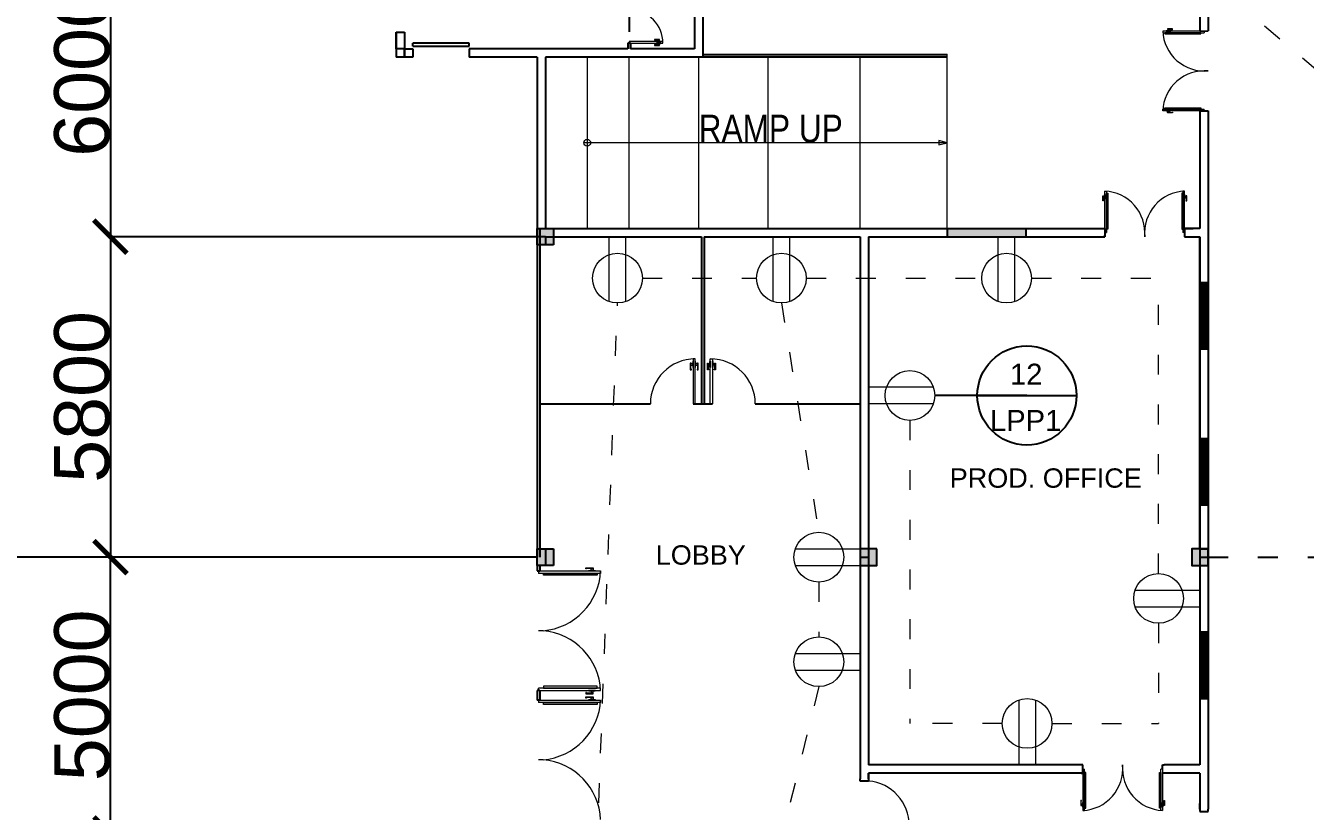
# Model space of a CAD drawing. Header units: millimetres. Extents: x 3339 to 2017737, y 4955 to 2748989.
# Drawn here: x 1126965 to 1150133, y 1280108 to 1294329 of the extents above; entities that cross this region are included whole.
import ezdxf

# ---------------------------------------------------------------- set-up
doc = ezdxf.new("R2010")
doc.units = ezdxf.units.MM
doc.header["$LTSCALE"] = 30
doc.linetypes.add('ACAD_ISO03W100', pattern=[30, 12, -18])
for name, color, linetype, lineweight in [('A-DETL-GENF', 92, 'Continuous', 13), ('A-DOOR', 31, 'Continuous', 13), ('outlet', 3, 'Continuous', 13), ('power lines', 3, 'ACAD_ISO03W100', 13), ('STAIR', 1, 'Continuous', 5)]:
    doc.layers.add(name, color=color, linetype=linetype, lineweight=lineweight)
doc.layers.add('broken line', color=7, linetype='ACAD_ISO03W100', plot=False)
for name, color, linetype in [('DIM LINES', 7, 'Continuous'), ('TEXT', 7, 'Continuous'), ('window', 92, 'Continuous')]:
    doc.layers.add(name, color=color, linetype=linetype)
doc.styles.add('Arial Narrow', font='ARIALN.TTF', dxfattribs={"height": 200})
doc.styles.get("Standard").update_dxf_attribs({"font": 'arial.ttf'})
doc.dimstyles.new('GREEN', dxfattribs={"dimtxt": 1000, "dimasz": 600, "dimexe": 0.18, "dimexo": 0.0625, "dimgap": 0.09, "dimtad": 2, "dimdec": 0, "dimzin": 0, "dimdsep": 46, "dimtxsty": 'Standard', "dimblk": 'ARCHTICK', "dimcen": 0.09, "dimclrd": 3, "dimclre": 3, "dimclrt": 2, "dimadec": 0, "dimazin": 0, "dimtfac": 1, "dimtdec": 0, "dimtofl": 0, "dimtmove": 0, "dimatfit": 3, "dimfxl": 1, "dimtolj": 1, "dimtzin": 0, "dimarcsym": 0})
pattern_1 = [(45, (990403.13611, 1237541.24652), (-0.08838834765, 0.08838834765), [])]

# ---------------------------------------------------------------- blocks, each defined once
blk = doc.blocks.new('_ArchTick')
at = {"color": 0, "linetype": 'ByBlock', "const_width": 0.15}
blk.add_lwpolyline([(-0.5, -0.5), (0.5, 0.5)], dxfattribs=at)
blk = doc.blocks.new('*D547')
at = {"layer": 'Defpoints', "color": 0, "transparency": 16777216}
for p in [(1119514, 1308509), (1136224, 1308509), (1136224, 1238709)]:
    blk.add_point(p, dxfattribs=at)
at = {"layer": 'DIM LINES', "color": 3, "linetype": 'ByBlock', "lineweight": -2, "transparency": 16777216}
for p, q in [((1136224, 1308509), (1119514, 1308509)), ((1119514, 1238709), (1119514, 1308509)), ((1136224, 1238709), (1119514, 1238709))]:
    blk.add_line(p, q, dxfattribs=at)
at = {"layer": 'DIM LINES', "color": 3, "lineweight": -2, "transparency": 16777216, "xscale": 600, "yscale": 600, "zscale": 600}
for p, rotation in [((1119514, 1308509), 90), ((1119514, 1238709), 270)]:
    blk.add_blockref('_ArchTick', p, dxfattribs=dict(at, rotation=rotation))
at = {"layer": 'DIM LINES', "color": 2, "transparency": 16777216, "insert": (1119004, 1273609), "char_height": 1000, "attachment_point": 5, "rotation": 90}
blk.add_mtext('\\A1;69800', dxfattribs=at)
blk = doc.blocks.new('*D841')
at = {"layer": 'Defpoints', "color": 0, "transparency": 16777216}
for p in [(1180224, 1319497), (1136224, 1308509), (1180224, 1289653)]:
    blk.add_point(p, dxfattribs=at)
at = {"layer": 'DIM LINES', "color": 3, "linetype": 'ByBlock', "lineweight": -2, "transparency": 16777216}
for p, q in [((1136224, 1308509), (1136224, 1319497)), ((1136224, 1319497), (1180224, 1319497)), ((1180224, 1289654), (1180224, 1319497))]:
    blk.add_line(p, q, dxfattribs=at)
at = {"layer": 'DIM LINES', "color": 3, "lineweight": -2, "transparency": 16777216, "xscale": 600, "yscale": 600, "zscale": 600, "rotation": 180}
blk.add_blockref('_ArchTick', (1136224, 1319497), dxfattribs=at)
at = {"layer": 'DIM LINES', "color": 3, "lineweight": -2, "transparency": 16777216, "xscale": 600, "yscale": 600, "zscale": 600}
blk.add_blockref('_ArchTick', (1180224, 1319497), dxfattribs=at)
at = {"layer": 'DIM LINES', "color": 2, "transparency": 16777216, "insert": (1158224, 1320008), "char_height": 1000, "attachment_point": 5}
blk.add_mtext('\\A1;44000', dxfattribs=at)
blk = doc.blocks.new('*D846')
at = {"layer": 'Defpoints', "color": 0, "transparency": 16777216}
for p in [(1124212, 1284709), (1136224, 1284709), (1136224, 1261709)]:
    blk.add_point(p, dxfattribs=at)
at = {"layer": 'DIM LINES', "color": 3, "linetype": 'ByBlock', "lineweight": -2, "transparency": 16777216}
for p, q in [((1136224, 1284709), (1124212, 1284709)), ((1124212, 1261709), (1124212, 1284709)), ((1136224, 1261709), (1124212, 1261709))]:
    blk.add_line(p, q, dxfattribs=at)
at = {"layer": 'DIM LINES', "color": 3, "lineweight": -2, "transparency": 16777216, "xscale": 600, "yscale": 600, "zscale": 600}
for p, rotation in [((1124212, 1284709), 90), ((1124212, 1261709), 270)]:
    blk.add_blockref('_ArchTick', p, dxfattribs=dict(at, rotation=rotation))
at = {"layer": 'DIM LINES', "color": 2, "transparency": 16777216, "insert": (1123701, 1273209), "char_height": 1000, "attachment_point": 5, "rotation": 90}
blk.add_mtext('\\A1;23000', dxfattribs=at)
blk = doc.blocks.new('*D847')
at = {"layer": 'Defpoints', "color": 0, "transparency": 16777216}
for p in [(1124212, 1308509), (1136224, 1308509), (1136224, 1284709)]:
    blk.add_point(p, dxfattribs=at)
at = {"layer": 'DIM LINES', "color": 3, "linetype": 'ByBlock', "lineweight": -2, "transparency": 16777216}
for p, q in [((1136224, 1308509), (1124212, 1308509)), ((1124212, 1284709), (1124212, 1308509)), ((1136224, 1284709), (1124212, 1284709))]:
    blk.add_line(p, q, dxfattribs=at)
at = {"layer": 'DIM LINES', "color": 3, "lineweight": -2, "transparency": 16777216, "xscale": 600, "yscale": 600, "zscale": 600}
for p, rotation in [((1124212, 1308509), 90), ((1124212, 1284709), 270)]:
    blk.add_blockref('_ArchTick', p, dxfattribs=dict(at, rotation=rotation))
at = {"layer": 'DIM LINES', "color": 2, "transparency": 16777216, "insert": (1123701, 1296609), "char_height": 1000, "attachment_point": 5, "rotation": 90}
blk.add_mtext('\\A1;23800', dxfattribs=at)
blk = doc.blocks.new('*D589')
at = {"layer": 'Defpoints', "color": 0, "transparency": 16777216}
for p in [(1136374, 1296509), (1128500, 1290509), (1136374, 1290509)]:
    blk.add_point(p, dxfattribs=at)
at = {"layer": 'DIM LINES', "color": 3, "linetype": 'ByBlock', "lineweight": -2, "transparency": 16777216}
for p, q in [((1136374, 1296509), (1128500, 1296509)), ((1128500, 1296509), (1128500, 1290509)), ((1136374, 1290509), (1128500, 1290509))]:
    blk.add_line(p, q, dxfattribs=at)
at = {"layer": 'DIM LINES', "color": 3, "lineweight": -2, "transparency": 16777216, "xscale": 600, "yscale": 600, "zscale": 600}
for p, rotation in [((1128500, 1296509), 90), ((1128500, 1290509), 270)]:
    blk.add_blockref('_ArchTick', p, dxfattribs=dict(at, rotation=rotation))
at = {"layer": 'DIM LINES', "color": 2, "transparency": 16777216, "insert": (1127989, 1293509), "char_height": 1000, "attachment_point": 5, "rotation": 90}
blk.add_mtext('\\A1;6000', dxfattribs=at)
blk = doc.blocks.new('*D590')
at = {"layer": 'Defpoints', "color": 0, "transparency": 16777216}
for p in [(1136224, 1290509), (1128500, 1284709), (1136224, 1284709)]:
    blk.add_point(p, dxfattribs=at)
at = {"layer": 'DIM LINES', "color": 3, "linetype": 'ByBlock', "lineweight": -2, "transparency": 16777216}
for p, q in [((1136224, 1290509), (1128500, 1290509)), ((1128500, 1290509), (1128500, 1284709)), ((1136224, 1284709), (1128500, 1284709))]:
    blk.add_line(p, q, dxfattribs=at)
at = {"layer": 'DIM LINES', "color": 3, "lineweight": -2, "transparency": 16777216, "xscale": 600, "yscale": 600, "zscale": 600}
for p, rotation in [((1128500, 1290509), 90), ((1128500, 1284709), 270)]:
    blk.add_blockref('_ArchTick', p, dxfattribs=dict(at, rotation=rotation))
at = {"layer": 'DIM LINES', "color": 2, "transparency": 16777216, "insert": (1127989, 1287609), "char_height": 1000, "attachment_point": 5, "rotation": 90}
blk.add_mtext('\\A1;5800', dxfattribs=at)
blk = doc.blocks.new('*D850')
at = {"layer": 'Defpoints', "color": 0, "transparency": 16777216}
for p in [(1128501, 1284709), (1136224, 1284709), (1136224, 1279709)]:
    blk.add_point(p, dxfattribs=at)
at = {"layer": 'DIM LINES', "color": 3, "linetype": 'ByBlock', "lineweight": -2, "transparency": 16777216}
for p, q in [((1136224, 1284709), (1128500, 1284709)), ((1128501, 1279709), (1128501, 1284709)), ((1136224, 1279709), (1128500, 1279709))]:
    blk.add_line(p, q, dxfattribs=at)
at = {"layer": 'DIM LINES', "color": 3, "lineweight": -2, "transparency": 16777216, "xscale": 600, "yscale": 600, "zscale": 600}
for p, rotation in [((1128501, 1284709), 90), ((1128501, 1279709), 270)]:
    blk.add_blockref('_ArchTick', p, dxfattribs=dict(at, rotation=rotation))
at = {"layer": 'DIM LINES', "color": 2, "transparency": 16777216, "insert": (1127990, 1282209), "char_height": 1000, "attachment_point": 5, "rotation": 90}
blk.add_mtext('\\A1;5000', dxfattribs=at)
blk = doc.blocks.new('poste w line 2')
h = blk.add_hatch(color=2)
h.dxf.hatch_style = 1
h.paths.add_polyline_path([(1353, 47318), (1053, 47318), (1053, 47018), (1353, 47018)])
at = {"color": 0}
for p, q in [((1053, 47168), (1053, 47318)), ((1053, 47318), (1353, 47318)), ((1353, 47318), (1353, 47018)), ((1053, 47018), (1053, 47168)), ((1353, 47018), (1053, 47018))]:
    blk.add_line(p, q, dxfattribs=at)
blk = doc.blocks.new('outet')
at = {"layer": 'outlet', "linetype": 'ByBlock'}
for p, q in [((151671, 60292), (151671, 59118)), ((151971, 60292), (151971, 59118))]:
    blk.add_line(p, q, dxfattribs=at)
blk.add_circle((151821, 59868), 450, dxfattribs=at)

msp = doc.modelspace()

# ---------------------------------------------------------------- hatches: boundary and pattern name
h = msp.add_hatch(color=2)
h.dxf.hatch_style = 1
h.paths.add_polyline_path([(1142374.279, 1284859.357), (1142074.279, 1284859.357), (1142074.279, 1284559.357), (1142374.279, 1284559.357)])
h = msp.add_hatch(color=2)
h.dxf.hatch_style = 1
h.paths.add_polyline_path([(1148374.279, 1284859.357), (1148074.279, 1284859.357), (1148074.279, 1284559.357), (1148374.279, 1284559.357)])
at = {"layer": 'window'}
h = msp.add_hatch(dxfattribs=at)
h.set_pattern_fill('ANSI31', color=256)
h.set_pattern_definition(pattern_1)
h.paths.add_polyline_path([(1145076.029, 1290659.357), (1143649.279, 1290659.357), (1143649.279, 1290509.357), (1145076.029, 1290509.357)])
h = msp.add_hatch(dxfattribs=at)
h.set_pattern_fill('ANSI31', color=256)
h.set_pattern_definition([(45, (990403.13611, 1243867.97345), (-0.08838834765, 0.08838834765), [])])
h.paths.add_polyline_path([(1148374.279, 1289682.751), (1148224.279, 1289682.751), (1148224.279, 1288479.418), (1148374.279, 1288479.418)])
h = msp.add_hatch(dxfattribs=at)
h.set_pattern_fill('ANSI31', color=256)
h.set_pattern_definition([(45, (990403.13611, 1241042.97345), (-0.08838834765, 0.08838834765), [])])
h.paths.add_polyline_path([(1148374.279, 1286857.751), (1148224.279, 1286857.751), (1148224.279, 1285654.418), (1148374.279, 1285654.418)])
h = msp.add_hatch(dxfattribs=at)
h.set_pattern_fill('ANSI31', color=256)
h.set_pattern_definition(pattern_1)
h.paths.add_polyline_path([(1148374.279, 1283356.024), (1148224.279, 1283356.024), (1148224.279, 1282152.691), (1148374.279, 1282152.691)])

# ---------------------------------------------------------------- linework, layer by layer
at = {"color": 0}
for p, q in [((1139224.279, 1296509.357), (1139224.279, 1293909.357)), ((1139074.279, 1296359.357), (1139074.279, 1293909.357)), ((1139224.279, 1296359.357), (1139224.279, 1293759.357)), ((1148224.279, 1296459.357), (1148224.279, 1294230.977)), ((1148374.279, 1296459.357), (1148374.279, 1294232.102)), ((1137890.946, 1294619.345), (1137890.946, 1294219.345)), ((1133674.279, 1294209.357), (1133674.279, 1293759.357)), ((1133674.279, 1293909.357), (1133674.279, 1294209.357)), ((1133674.279, 1294209.357), (1133824.279, 1294209.357)), ((1133824.279, 1294209.357), (1133824.279, 1293909.357)), ((1148224.279, 1294233.227), (1148224.279, 1294230.977)), ((1148224.279, 1294230.977), (1148224.279, 1294233.227)), ((1133974.279, 1293959.357), (1133974.279, 1294009.357)), ((1134993.724, 1294009.357), (1133974.279, 1294009.357)), ((1133974.279, 1293959.357), (1134993.724, 1293959.357)), ((1134993.724, 1293959.357), (1134993.724, 1294009.357)), ((1137865.946, 1294009.357), (1137865.946, 1293909.357)), ((1137915.946, 1294009.357), (1137865.946, 1294009.357)), ((1137915.946, 1294009.357), (1137915.946, 1293909.357)), ((1137915.946, 1293909.357), (1137915.946, 1294009.357)), ((1133824.279, 1293759.357), (1133674.279, 1293759.357)), ((1133824.279, 1293909.357), (1133974.279, 1293909.357)), ((1133974.279, 1293759.357), (1133824.279, 1293759.357)), ((1133974.279, 1293909.357), (1133974.279, 1293759.357)), ((1134993.724, 1293909.357), (1134993.724, 1293759.357)), ((1137865.946, 1293909.357), (1134993.724, 1293909.357)), ((1136224.279, 1293759.357), (1134993.724, 1293759.357)), ((1136224.279, 1293759.357), (1136224.279, 1290509.357)), ((1136374.279, 1293759.357), (1136374.279, 1290659.357)), ((1139224.279, 1293759.357), (1136374.279, 1293759.357)), ((1139074.279, 1293909.357), (1137915.946, 1293909.357)), ((1136224.279, 1293584.357), (1136224.279, 1284709.357)), ((1136224.279, 1293584.357), (1136224.279, 1284709.357)), ((1148224.279, 1293511.315), (1148224.279, 1293507.64)), ((1148224.279, 1293511.315), (1148224.279, 1293507.64)), ((1148224.279, 1292787.977), (1148224.279, 1290659.357)), ((1148374.279, 1292787.977), (1148374.279, 1280149.357)), ((1136274.279, 1290659.357), (1136274.279, 1284709.357)), ((1136374.279, 1290659.357), (1146502.779, 1290659.357)), ((1136374.279, 1290509.357), (1139199.279, 1290509.357)), ((1139249.279, 1290509.357), (1142074.279, 1290509.357)), ((1142074.279, 1290509.357), (1142074.279, 1280699.357)), ((1142224.279, 1290509.357), (1146474.279, 1290509.357)), ((1142224.279, 1290509.357), (1142224.279, 1281286.857)), ((1147945.779, 1290659.357), (1148074.279, 1290659.357)), ((1147945.779, 1290659.357), (1148099.279, 1290659.357)), ((1147948.029, 1290659.357), (1147945.779, 1290659.357)), ((1147945.779, 1290659.357), (1147948.029, 1290659.357)), ((1148224.279, 1290659.357), (1147974.279, 1290659.357)), ((1147974.279, 1290509.357), (1148224.279, 1290509.357)), ((1148224.279, 1290509.357), (1148224.279, 1280949.357)), ((1142074.279, 1284709.357), (1142224.279, 1284709.357)), ((1148224.279, 1284709.357), (1148374.279, 1284709.357)), ((1142224.279, 1281984.357), (1142224.279, 1280949.357)), ((1146074.279, 1280949.357), (1142224.279, 1280949.357)), ((1148224.279, 1280949.357), (1147574.279, 1280949.357)), ((1142224.279, 1280799.357), (1142224.279, 1280699.357)), ((1142224.279, 1280699.357), (1142224.279, 1280799.357)), ((1146102.779, 1280799.357), (1142224.279, 1280799.357)), ((1146108.029, 1280874.357), (1146102.779, 1280874.357)), ((1147545.779, 1280874.357), (1147540.529, 1280874.357)), ((1148074.279, 1280799.357), (1147545.779, 1280799.357)), ((1148224.279, 1280799.357), (1147574.279, 1280799.357)), ((1148224.279, 1280799.357), (1148224.279, 1280149.357)), ((1148224.279, 1280249.357), (1148224.279, 1280149.357)), ((1148224.279, 1280149.357), (1148224.279, 1280249.357))]:
    msp.add_line(p, q, dxfattribs=at)
for p, q in [((1148224.279, 1294230.977), (1148374.279, 1294232.102)), ((1133824.279, 1293909.357), (1133674.279, 1293909.357)), ((1133824.279, 1293909.357), (1133824.279, 1293759.357)), ((1133824.279, 1293759.357), (1133824.279, 1293909.357)), ((1136374.279, 1293584.357), (1136374.279, 1290659.357)), ((1148224.279, 1292787.977), (1148374.279, 1292787.977)), ((1136374.279, 1290509.357), (1136374.279, 1290359.357)), ((1139199.279, 1290509.357), (1139199.279, 1287484.357)), ((1139249.279, 1290509.357), (1139249.279, 1287484.357)), ((1143649.279, 1290509.357), (1146502.779, 1290509.357)), ((1146474.279, 1290659.357), (1146502.779, 1290659.357)), ((1146502.779, 1290509.357), (1146474.279, 1290509.357)), ((1146502.779, 1290659.357), (1146502.779, 1290509.357)), ((1147974.279, 1290659.357), (1147945.779, 1290659.357)), ((1147945.779, 1290659.357), (1147945.779, 1290509.357)), ((1147945.779, 1290509.357), (1147974.279, 1290509.357)), ((1148224.279, 1284859.357), (1148224.279, 1290509.357)), ((1136274.279, 1287484.357), (1138274.279, 1287484.357)), ((1139048.279, 1287484.357), (1139400.279, 1287484.357)), ((1140174.279, 1287484.357), (1142074.279, 1287484.357)), ((1144193.714, 1287634.778), (1143424.279, 1287634.778)), ((1145089.984, 1287634.778), (1144189.984, 1287634.778)), ((1144189.984, 1287634.778), (1145989.984, 1287634.778)), ((1145089.984, 1287634.778), (1145089.984, 1287634.778)), ((1145089.984, 1286738.508), (1145089.984, 1286734.778)), ((1136374.279, 1284859.357), (1136374.279, 1284559.357)), ((1148224.279, 1284859.357), (1148374.279, 1284859.357)), ((1136224.279, 1284559.357), (1136224.279, 1284459.357)), ((1136224.279, 1284559.357), (1136224.279, 1284459.357)), ((1136224.279, 1284459.357), (1136274.279, 1284459.357)), ((1136224.279, 1284459.357), (1136274.279, 1284459.357)), ((1136274.279, 1284559.357), (1136274.279, 1284459.357)), ((1148224.279, 1284559.357), (1148224.279, 1280949.357)), ((1136224.279, 1282294.857), (1136224.279, 1282123.857)), ((1136274.279, 1282294.857), (1136224.279, 1282294.857)), ((1136224.279, 1282294.857), (1136224.279, 1282123.857)), ((1136274.279, 1282294.857), (1136224.279, 1282294.857)), ((1136274.279, 1282123.857), (1136224.279, 1282123.857)), ((1136274.279, 1282123.857), (1136224.279, 1282123.857)), ((1136274.279, 1282294.857), (1136274.279, 1282123.857)), ((1146102.779, 1280949.357), (1146074.279, 1280949.357)), ((1146102.779, 1280799.357), (1146102.779, 1280949.357)), ((1147545.779, 1280874.357), (1147545.779, 1280949.357)), ((1147545.779, 1280949.357), (1147574.279, 1280949.357)), ((1146074.279, 1280799.357), (1146102.779, 1280799.357)), ((1147574.279, 1280799.357), (1147545.779, 1280799.357)), ((1142074.279, 1280657.895), (1142074.279, 1280699.357)), ((1142224.279, 1280657.895), (1142074.279, 1280657.895)), ((1142224.279, 1280699.357), (1142224.279, 1280657.895)), ((1148224.279, 1280149.357), (1148224.279, 1280107.895)), ((1148224.279, 1280107.895), (1148374.279, 1280107.895)), ((1148374.279, 1280107.895), (1148374.279, 1280149.357)), ((1148374.279, 1280107.895), (1148374.279, 1280149.357))]:
    msp.add_line(p, q)
for points in [[(1142374.279, 1284859.357), (1142074.279, 1284859.357), (1142074.279, 1284559.357), (1142374.279, 1284559.357), (1142374.279, 1284859.357)], [(1148374.279, 1284859.357), (1148074.279, 1284859.357), (1148074.279, 1284559.357), (1148374.279, 1284559.357), (1148374.279, 1284859.357)]]:
    msp.add_lwpolyline(points, close=True)
msp.add_circle((1145089.984, 1287634.778), 896.27)
at = {"layer": 'A-DETL-GENF'}
for p, q in [((1148238.574, 1294200.977), (1147589.074, 1294200.977)), ((1147589.074, 1294200.977), (1147589.074, 1294178.477)), ((1147589.074, 1294178.477), (1148238.574, 1294178.477)), ((1147614.304, 1294235.74), (1147609.542, 1294230.977)), ((1147609.542, 1294230.977), (1147695.267, 1294230.977)), ((1147690.504, 1294235.74), (1147614.304, 1294235.74)), ((1147666.692, 1294269.077), (1147638.117, 1294269.077)), ((1147638.117, 1294269.077), (1147638.117, 1294259.552)), ((1147638.117, 1294259.552), (1147666.692, 1294259.552)), ((1147664.311, 1294259.552), (1147640.498, 1294259.552)), ((1147640.498, 1294259.552), (1147640.498, 1294235.74)), ((1147640.498, 1294235.74), (1147664.311, 1294235.74)), ((1147664.311, 1294235.74), (1147664.311, 1294259.552)), ((1147728.497, 1294269.077), (1147666.692, 1294269.077)), ((1147666.692, 1294260.492), (1147719.606, 1294260.492)), ((1147719.606, 1294260.492), (1147728.192, 1294269.077)), ((1147719.606, 1294260.492), (1147719.606, 1294254.707)), ((1147719.606, 1294254.707), (1147728.497, 1294254.707)), ((1147728.497, 1294254.707), (1147728.497, 1294269.077)), ((1148238.574, 1294178.477), (1148238.574, 1294200.977)), ((1138350.353, 1294077.457), (1138350.353, 1294063.087)), ((1138412.158, 1294077.457), (1138350.353, 1294077.457)), ((1138350.353, 1294063.087), (1138359.244, 1294063.087)), ((1138359.244, 1293985.628), (1138350.353, 1293985.628)), ((1138350.353, 1293985.628), (1138350.353, 1293971.257)), ((1138350.353, 1293971.257), (1138412.158, 1293971.257)), ((1138359.244, 1294068.872), (1138350.659, 1294077.457)), ((1138359.244, 1293979.843), (1138350.659, 1293971.257)), ((1138359.244, 1294063.087), (1138359.244, 1294068.872)), ((1138359.244, 1294068.872), (1138412.158, 1294068.872)), ((1138359.244, 1293979.843), (1138359.244, 1293985.628)), ((1138412.158, 1293979.843), (1138359.244, 1293979.843)), ((1138388.346, 1294044.12), (1138383.583, 1294039.357)), ((1138383.583, 1294039.357), (1138469.308, 1294039.357)), ((1138469.308, 1294009.357), (1138383.583, 1294009.357)), ((1138383.583, 1294009.357), (1138388.346, 1294004.595)), ((1138464.546, 1294044.12), (1138388.346, 1294044.12)), ((1138388.346, 1294004.595), (1138464.546, 1294004.595)), ((1138412.158, 1294068.872), (1138412.158, 1294077.457)), ((1138440.733, 1294077.457), (1138412.158, 1294077.457)), ((1138412.158, 1294077.457), (1138412.158, 1294067.932)), ((1138412.158, 1294067.932), (1138440.733, 1294067.932)), ((1138412.158, 1293980.782), (1138412.158, 1293971.257)), ((1138440.733, 1293980.782), (1138412.158, 1293980.782)), ((1138412.158, 1293971.257), (1138412.158, 1293979.843)), ((1138412.158, 1293971.257), (1138440.733, 1293971.257)), ((1138414.54, 1294067.932), (1138414.54, 1294044.12)), ((1138438.352, 1294067.932), (1138414.54, 1294067.932)), ((1138414.54, 1294044.12), (1138438.352, 1294044.12)), ((1138438.352, 1294004.595), (1138414.54, 1294004.595)), ((1138414.54, 1294004.595), (1138414.54, 1293980.782)), ((1138414.54, 1293980.782), (1138438.352, 1293980.782)), ((1138438.352, 1294044.12), (1138438.352, 1294067.932)), ((1138438.352, 1293980.782), (1138438.352, 1294004.595)), ((1138440.733, 1294067.932), (1138440.733, 1294077.457)), ((1138440.733, 1293971.257), (1138440.733, 1293980.782)), ((1138469.308, 1294039.357), (1138464.546, 1294044.12)), ((1138464.546, 1294004.595), (1138469.308, 1294009.357)), ((1147589.074, 1292840.477), (1148238.574, 1292840.477)), ((1147589.074, 1292817.977), (1147589.074, 1292840.477)), ((1148238.574, 1292817.977), (1147589.074, 1292817.977)), ((1147609.542, 1292787.977), (1147695.267, 1292787.977)), ((1147614.304, 1292783.215), (1147609.542, 1292787.977)), ((1147690.504, 1292783.215), (1147614.304, 1292783.215)), ((1147638.117, 1292749.877), (1147638.117, 1292759.402)), ((1147638.117, 1292759.402), (1147666.692, 1292759.402)), ((1147640.498, 1292759.402), (1147640.498, 1292783.215)), ((1147640.498, 1292783.215), (1147664.311, 1292783.215)), ((1147664.311, 1292759.402), (1147640.498, 1292759.402)), ((1147664.311, 1292783.215), (1147664.311, 1292759.402)), ((1147666.692, 1292759.402), (1147666.692, 1292749.877)), ((1147666.692, 1292758.463), (1147719.606, 1292758.463)), ((1147695.267, 1292787.977), (1147690.504, 1292783.215)), ((1147719.606, 1292758.463), (1147719.606, 1292764.248)), ((1147719.606, 1292764.248), (1147728.497, 1292764.248)), ((1147719.606, 1292758.463), (1147728.192, 1292749.877)), ((1147728.497, 1292764.248), (1147728.497, 1292749.877)), ((1148238.574, 1292840.477), (1148238.574, 1292817.977)), ((1147666.692, 1292749.877), (1147638.117, 1292749.877)), ((1147728.497, 1292749.877), (1147666.692, 1292749.877)), ((1146464.679, 1291216.945), (1146464.679, 1291245.52)), ((1146464.679, 1291245.52), (1146474.204, 1291245.52)), ((1146464.679, 1291155.14), (1146464.679, 1291216.945)), ((1146474.204, 1291216.945), (1146464.679, 1291216.945)), ((1146473.265, 1291164.03), (1146464.679, 1291155.445)), ((1146479.05, 1291155.14), (1146464.679, 1291155.14)), ((1146473.265, 1291216.945), (1146473.265, 1291164.03)), ((1146473.265, 1291164.03), (1146479.05, 1291164.03)), ((1146474.204, 1291245.52), (1146474.204, 1291216.945)), ((1146474.204, 1291219.326), (1146474.204, 1291243.139)), ((1146474.204, 1291243.139), (1146498.017, 1291243.139)), ((1146498.017, 1291219.326), (1146474.204, 1291219.326)), ((1146479.05, 1291164.03), (1146479.05, 1291155.14)), ((1146498.017, 1291269.332), (1146502.779, 1291274.095)), ((1146498.017, 1291193.132), (1146498.017, 1291269.332)), ((1146498.017, 1291243.139), (1146498.017, 1291219.326)), ((1146502.779, 1291188.37), (1146498.017, 1291193.132)), ((1146502.779, 1291274.095), (1146502.779, 1291188.37)), ((1146532.779, 1290645.063), (1146532.779, 1291294.563)), ((1146532.779, 1291294.563), (1146555.279, 1291294.563)), ((1146555.279, 1291294.563), (1146555.279, 1290645.063)), ((1147893.279, 1291294.563), (1147893.279, 1290645.063)), ((1147915.779, 1291294.563), (1147893.279, 1291294.563)), ((1147915.779, 1290645.063), (1147915.779, 1291294.563)), ((1147945.779, 1291274.095), (1147945.779, 1291188.37)), ((1147950.542, 1291269.332), (1147945.779, 1291274.095)), ((1147950.542, 1291193.132), (1147950.542, 1291269.332)), ((1147974.354, 1291243.139), (1147950.542, 1291243.139)), ((1147950.542, 1291243.139), (1147950.542, 1291219.326)), ((1147950.542, 1291219.326), (1147974.354, 1291219.326)), ((1147975.294, 1291164.03), (1147969.509, 1291164.03)), ((1147969.509, 1291164.03), (1147969.509, 1291155.14)), ((1147969.509, 1291155.14), (1147983.879, 1291155.14)), ((1147983.879, 1291245.52), (1147974.354, 1291245.52)), ((1147974.354, 1291245.52), (1147974.354, 1291216.945)), ((1147974.354, 1291219.326), (1147974.354, 1291243.139)), ((1147975.294, 1291216.945), (1147975.294, 1291164.03)), ((1147975.294, 1291164.03), (1147983.879, 1291155.445)), ((1147983.879, 1291216.945), (1147983.879, 1291245.52)), ((1147983.879, 1291155.14), (1147983.879, 1291216.945)), ((1146555.279, 1290645.063), (1146532.779, 1290645.063)), ((1147893.279, 1290645.063), (1147915.779, 1290645.063)), ((1139010.179, 1288217.407), (1138997.479, 1288217.407)), ((1138997.479, 1288217.407), (1138997.479, 1288179.307)), ((1139008.926, 1288179.307), (1138997.479, 1288179.307)), ((1138997.479, 1288179.307), (1138997.479, 1288096.9)), ((1138997.479, 1288179.307), (1139010.179, 1288179.307)), ((1139008.926, 1288108.755), (1139008.926, 1288179.307)), ((1139010.179, 1288179.307), (1139010.179, 1288217.407)), ((1139041.929, 1288214.232), (1139010.179, 1288214.232)), ((1139010.179, 1288214.232), (1139010.179, 1288182.482)), ((1139010.179, 1288182.482), (1139041.929, 1288182.482)), ((1139048.279, 1288255.507), (1139041.929, 1288249.157)), ((1139041.929, 1288249.157), (1139041.929, 1288147.557)), ((1139041.929, 1288182.482), (1139041.929, 1288214.232)), ((1139041.929, 1288147.557), (1139048.279, 1288141.207)), ((1139048.279, 1288141.207), (1139048.279, 1288255.507)), ((1139088.279, 1288255.507), (1139088.279, 1288141.207)), ((1139094.629, 1288249.157), (1139088.279, 1288255.507)), ((1139088.279, 1288141.207), (1139094.629, 1288147.557)), ((1139094.629, 1288147.557), (1139094.629, 1288249.157)), ((1139126.379, 1288214.232), (1139094.629, 1288214.232)), ((1139094.629, 1288214.232), (1139094.629, 1288182.482)), ((1139094.629, 1288182.482), (1139126.379, 1288182.482)), ((1139139.079, 1288217.407), (1139126.379, 1288217.407)), ((1139126.379, 1288217.407), (1139126.379, 1288179.307)), ((1139126.379, 1288182.482), (1139126.379, 1288214.232)), ((1139126.379, 1288179.307), (1139139.079, 1288179.307)), ((1139139.079, 1288179.307), (1139127.632, 1288179.307)), ((1139127.632, 1288179.307), (1139127.632, 1288108.755)), ((1139139.079, 1288179.307), (1139139.079, 1288217.407)), ((1139139.079, 1288096.9), (1139139.079, 1288179.307)), ((1139309.479, 1288179.307), (1139309.479, 1288217.407)), ((1139309.479, 1288217.407), (1139322.179, 1288217.407)), ((1139309.479, 1288096.9), (1139309.479, 1288179.307)), ((1139309.479, 1288179.307), (1139320.926, 1288179.307)), ((1139322.179, 1288179.307), (1139309.479, 1288179.307)), ((1139320.926, 1288179.307), (1139320.926, 1288108.755)), ((1139322.179, 1288217.407), (1139322.179, 1288179.307)), ((1139322.179, 1288182.482), (1139322.179, 1288214.232)), ((1139322.179, 1288214.232), (1139353.929, 1288214.232)), ((1139353.929, 1288182.482), (1139322.179, 1288182.482)), ((1139353.929, 1288249.157), (1139360.279, 1288255.507)), ((1139353.929, 1288147.557), (1139353.929, 1288249.157)), ((1139353.929, 1288214.232), (1139353.929, 1288182.482)), ((1139360.279, 1288141.207), (1139353.929, 1288147.557)), ((1139360.279, 1288255.507), (1139360.279, 1288141.207)), ((1139400.279, 1288255.507), (1139406.629, 1288249.157)), ((1139400.279, 1288141.207), (1139400.279, 1288255.507)), ((1139406.629, 1288147.557), (1139400.279, 1288141.207)), ((1139406.629, 1288249.157), (1139406.629, 1288147.557)), ((1139406.629, 1288182.482), (1139406.629, 1288214.232)), ((1139406.629, 1288214.232), (1139438.379, 1288214.232)), ((1139438.379, 1288182.482), (1139406.629, 1288182.482)), ((1139438.379, 1288179.307), (1139438.379, 1288217.407)), ((1139438.379, 1288217.407), (1139451.079, 1288217.407)), ((1139438.379, 1288214.232), (1139438.379, 1288182.482)), ((1139451.079, 1288179.307), (1139438.379, 1288179.307)), ((1139439.632, 1288108.755), (1139439.632, 1288179.307)), ((1139439.632, 1288179.307), (1139451.079, 1288179.307)), ((1139451.079, 1288217.407), (1139451.079, 1288179.307)), ((1139451.079, 1288179.307), (1139451.079, 1288096.9)), ((1139008.926, 1288108.755), (1138997.479, 1288097.308)), ((1138997.479, 1288096.9), (1139016.64, 1288096.9)), ((1139016.64, 1288108.755), (1139008.926, 1288108.755)), ((1139016.64, 1288096.9), (1139016.64, 1288108.755)), ((1139127.632, 1288108.755), (1139119.918, 1288108.755)), ((1139119.918, 1288108.755), (1139119.918, 1288096.9)), ((1139119.918, 1288096.9), (1139139.079, 1288096.9)), ((1139127.632, 1288108.755), (1139139.079, 1288097.308)), ((1139320.926, 1288108.755), (1139309.479, 1288097.308)), ((1139328.64, 1288096.9), (1139309.479, 1288096.9)), ((1139320.926, 1288108.755), (1139328.64, 1288108.755)), ((1139328.64, 1288108.755), (1139328.64, 1288096.9)), ((1139431.918, 1288096.9), (1139431.918, 1288108.755)), ((1139431.918, 1288108.755), (1139439.632, 1288108.755)), ((1139451.079, 1288096.9), (1139431.918, 1288096.9)), ((1139439.632, 1288108.755), (1139451.079, 1288097.308)), ((1137105.453, 1284516.507), (1137198.161, 1284516.507)), ((1137105.453, 1284494.951), (1137105.453, 1284516.507)), ((1137118.789, 1284494.951), (1137105.453, 1284494.951)), ((1137118.789, 1284503.629), (1137105.911, 1284516.507)), ((1137198.161, 1284503.629), (1137118.789, 1284503.629)), ((1137118.789, 1284503.629), (1137118.789, 1284494.951)), ((1137155.298, 1284459.357), (1137162.442, 1284466.501)), ((1137283.886, 1284459.357), (1137155.298, 1284459.357)), ((1137162.442, 1284466.501), (1137276.742, 1284466.501)), ((1137198.161, 1284516.507), (1137198.161, 1284503.629)), ((1137198.161, 1284502.22), (1137198.161, 1284516.507)), ((1137198.161, 1284516.507), (1137241.023, 1284516.507)), ((1137241.023, 1284502.22), (1137198.161, 1284502.22)), ((1137201.732, 1284502.22), (1137237.451, 1284502.22)), ((1137201.732, 1284466.501), (1137201.732, 1284502.22)), ((1137237.451, 1284466.501), (1137201.732, 1284466.501)), ((1137237.451, 1284502.22), (1137237.451, 1284466.501)), ((1137241.023, 1284516.507), (1137241.023, 1284502.22)), ((1137276.742, 1284466.501), (1137283.886, 1284459.357)), ((1136340.338, 1284414.357), (1137314.588, 1284414.357)), ((1136340.338, 1284380.607), (1136340.338, 1284414.357)), ((1137314.588, 1284380.607), (1136340.338, 1284380.607)), ((1137314.588, 1284414.357), (1137314.588, 1284380.607)), ((1137314.588, 1282373.607), (1136340.338, 1282373.607)), ((1136340.338, 1282373.607), (1136340.338, 1282339.857)), ((1136340.338, 1282339.857), (1137314.588, 1282339.857)), ((1137314.588, 1282339.857), (1137314.588, 1282373.607)), ((1137118.789, 1282259.263), (1137105.453, 1282259.263)), ((1137105.453, 1282259.263), (1137105.453, 1282237.707)), ((1137105.453, 1282237.707), (1137198.161, 1282237.707)), ((1137105.453, 1282181.007), (1137198.161, 1282181.007)), ((1137105.453, 1282159.451), (1137105.453, 1282181.007)), ((1137118.789, 1282159.451), (1137105.453, 1282159.451)), ((1137118.789, 1282250.585), (1137105.911, 1282237.707)), ((1137118.789, 1282168.129), (1137105.911, 1282181.007)), ((1137118.789, 1282250.585), (1137118.789, 1282259.263)), ((1137198.161, 1282250.585), (1137118.789, 1282250.585)), ((1137198.161, 1282168.129), (1137118.789, 1282168.129)), ((1137118.789, 1282168.129), (1137118.789, 1282159.451)), ((1137283.886, 1282294.857), (1137155.298, 1282294.857)), ((1137155.298, 1282294.857), (1137162.442, 1282287.714)), ((1137155.298, 1282123.857), (1137162.442, 1282131.001)), ((1137283.886, 1282123.857), (1137155.298, 1282123.857)), ((1137162.442, 1282287.714), (1137276.742, 1282287.714)), ((1137162.442, 1282131.001), (1137276.742, 1282131.001)), ((1137198.161, 1282251.995), (1137198.161, 1282237.707)), ((1137241.023, 1282251.995), (1137198.161, 1282251.995)), ((1137198.161, 1282237.707), (1137198.161, 1282250.585)), ((1137198.161, 1282237.707), (1137241.023, 1282237.707)), ((1137198.161, 1282181.007), (1137198.161, 1282168.129)), ((1137198.161, 1282166.72), (1137198.161, 1282181.007)), ((1137198.161, 1282181.007), (1137241.023, 1282181.007)), ((1137241.023, 1282166.72), (1137198.161, 1282166.72)), ((1137237.451, 1282287.714), (1137201.732, 1282287.714)), ((1137201.732, 1282287.714), (1137201.732, 1282251.995)), ((1137201.732, 1282251.995), (1137237.451, 1282251.995)), ((1137201.732, 1282166.72), (1137237.451, 1282166.72)), ((1137201.732, 1282131.001), (1137201.732, 1282166.72)), ((1137237.451, 1282131.001), (1137201.732, 1282131.001)), ((1137237.451, 1282251.995), (1137237.451, 1282287.714)), ((1137237.451, 1282166.72), (1137237.451, 1282131.001)), ((1137241.023, 1282237.707), (1137241.023, 1282251.995)), ((1137241.023, 1282181.007), (1137241.023, 1282166.72)), ((1137276.742, 1282287.714), (1137283.886, 1282294.857)), ((1137276.742, 1282131.001), (1137283.886, 1282123.857)), ((1136340.338, 1282078.857), (1137314.588, 1282078.857)), ((1136340.338, 1282045.107), (1136340.338, 1282078.857)), ((1137314.588, 1282045.107), (1136340.338, 1282045.107)), ((1137314.588, 1282078.857), (1137314.588, 1282045.107)), ((1146132.779, 1280813.652), (1146132.779, 1280164.152)), ((1146155.279, 1280813.652), (1146132.779, 1280813.652)), ((1146155.279, 1280164.152), (1146155.279, 1280813.652)), ((1147493.279, 1280164.152), (1147493.279, 1280813.652)), ((1147493.279, 1280813.652), (1147515.779, 1280813.652)), ((1147515.779, 1280813.652), (1147515.779, 1280164.152)), ((1146064.679, 1280303.575), (1146064.679, 1280241.77)), ((1146079.05, 1280303.575), (1146064.679, 1280303.575)), ((1146073.265, 1280294.684), (1146064.679, 1280303.27)), ((1146073.265, 1280241.77), (1146073.265, 1280294.684)), ((1146073.265, 1280294.684), (1146079.05, 1280294.684)), ((1146079.05, 1280294.684), (1146079.05, 1280303.575)), ((1146102.779, 1280270.345), (1146098.017, 1280265.582)), ((1146098.017, 1280265.582), (1146098.017, 1280189.382)), ((1146102.779, 1280184.62), (1146102.779, 1280270.345)), ((1147545.779, 1280184.62), (1147545.779, 1280270.345)), ((1147545.779, 1280270.345), (1147550.542, 1280265.582)), ((1147550.542, 1280265.582), (1147550.542, 1280189.382)), ((1147569.509, 1280294.684), (1147569.509, 1280303.575)), ((1147569.509, 1280303.575), (1147583.879, 1280303.575)), ((1147575.294, 1280294.684), (1147569.509, 1280294.684)), ((1147575.294, 1280294.684), (1147583.879, 1280303.27)), ((1147575.294, 1280241.77), (1147575.294, 1280294.684)), ((1147583.879, 1280303.575), (1147583.879, 1280241.77)), ((1146064.679, 1280241.77), (1146073.265, 1280241.77)), ((1146074.204, 1280241.77), (1146064.679, 1280241.77)), ((1146064.679, 1280241.77), (1146064.679, 1280213.195)), ((1146064.679, 1280213.195), (1146074.204, 1280213.195)), ((1146074.204, 1280213.195), (1146074.204, 1280241.77)), ((1146074.204, 1280239.389), (1146074.204, 1280215.576)), ((1146098.017, 1280239.389), (1146074.204, 1280239.389)), ((1146074.204, 1280215.576), (1146098.017, 1280215.576)), ((1146098.017, 1280215.576), (1146098.017, 1280239.389)), ((1146098.017, 1280189.382), (1146102.779, 1280184.62)), ((1146132.779, 1280164.152), (1146155.279, 1280164.152)), ((1147515.779, 1280164.152), (1147493.279, 1280164.152)), ((1147550.542, 1280189.382), (1147545.779, 1280184.62)), ((1147550.542, 1280215.576), (1147550.542, 1280239.389)), ((1147550.542, 1280239.389), (1147574.354, 1280239.389)), ((1147574.354, 1280215.576), (1147550.542, 1280215.576)), ((1147574.354, 1280241.77), (1147583.879, 1280241.77)), ((1147574.354, 1280213.195), (1147574.354, 1280241.77)), ((1147574.354, 1280239.389), (1147574.354, 1280215.576)), ((1147583.879, 1280213.195), (1147574.354, 1280213.195)), ((1147583.879, 1280241.77), (1147575.294, 1280241.77)), ((1147583.879, 1280241.77), (1147583.879, 1280213.195))]:
    msp.add_line(p, q, dxfattribs=at)
at = {"layer": 'A-DOOR', "lineweight": 18}
for p, q in [((1148299.279, 1294230.977), (1147549.279, 1294230.977)), ((1147549.279, 1294230.977), (1147549.279, 1294200.977)), ((1147549.279, 1294200.977), (1148299.279, 1294200.977)), ((1148299.279, 1294230.977), (1148299.279, 1294200.977)), ((1137890.946, 1294039.357), (1137890.946, 1294009.357)), ((1138501.446, 1294039.357), (1137890.946, 1294039.357)), ((1137890.946, 1294009.357), (1138501.446, 1294009.357)), ((1138501.446, 1294009.357), (1138501.446, 1294039.357)), ((1147549.279, 1292787.977), (1147549.279, 1292817.977)), ((1147549.279, 1292817.977), (1148299.279, 1292817.977)), ((1148299.279, 1292787.977), (1147549.279, 1292787.977)), ((1148299.279, 1292787.977), (1148299.279, 1292817.977)), ((1146502.779, 1290584.357), (1146502.779, 1291334.357)), ((1146502.779, 1291334.357), (1146532.779, 1291334.357)), ((1146532.779, 1291334.357), (1146532.779, 1290584.357)), ((1147945.779, 1291334.357), (1147915.779, 1291334.357)), ((1147915.779, 1291334.357), (1147915.779, 1290584.357)), ((1147945.779, 1290584.357), (1147945.779, 1291334.357)), ((1146502.779, 1290584.357), (1146532.779, 1290584.357)), ((1147945.779, 1290584.357), (1147915.779, 1290584.357)), ((1139088.279, 1288298.357), (1139048.279, 1288298.357)), ((1139048.279, 1288298.357), (1139048.279, 1287484.357)), ((1139088.279, 1287484.357), (1139088.279, 1288298.357)), ((1139360.279, 1287484.357), (1139360.279, 1288298.357)), ((1139360.279, 1288298.357), (1139400.279, 1288298.357)), ((1139400.279, 1288298.357), (1139400.279, 1287484.357)), ((1139048.279, 1287484.357), (1139088.279, 1287484.357)), ((1139400.279, 1287484.357), (1139360.279, 1287484.357)), ((1136249.279, 1284459.357), (1137374.279, 1284459.357)), ((1136249.279, 1284459.357), (1136249.279, 1284414.357)), ((1137374.279, 1284459.357), (1137374.279, 1284414.357)), ((1137374.279, 1284414.357), (1136249.279, 1284414.357)), ((1137374.279, 1282339.857), (1136249.279, 1282339.857)), ((1136249.279, 1282294.857), (1136249.279, 1282339.857)), ((1137374.279, 1282294.857), (1137374.279, 1282339.857)), ((1136249.279, 1282294.857), (1137374.279, 1282294.857)), ((1136249.279, 1282123.857), (1137374.279, 1282123.857)), ((1136249.279, 1282123.857), (1136249.279, 1282078.857)), ((1137374.279, 1282123.857), (1137374.279, 1282078.857)), ((1137374.279, 1282078.857), (1136249.279, 1282078.857)), ((1146102.779, 1280874.357), (1146102.779, 1280124.357)), ((1146102.779, 1280874.357), (1146132.779, 1280874.357)), ((1146132.779, 1280124.357), (1146132.779, 1280874.357)), ((1147515.779, 1280124.357), (1147515.779, 1280874.357)), ((1147545.779, 1280874.357), (1147515.779, 1280874.357)), ((1147545.779, 1280874.357), (1147545.779, 1280124.357)), ((1146102.779, 1280124.357), (1146132.779, 1280124.357)), ((1147545.779, 1280124.357), (1147515.779, 1280124.357))]:
    msp.add_line(p, q, dxfattribs=at)
at = {"layer": 'A-DOOR'}
for p, q in [((1136333.988, 1283377.107), (1136249.279, 1283377.107)), ((1136333.988, 1281041.607), (1136249.279, 1281041.607))]:
    msp.add_line(p, q, dxfattribs=at)
for centre, radius, start, end in [((1137890.946, 1294009.357), 610.5, 0, 87.6530792), ((1148308.543, 1294266.735), 760.105, 182.6963499, 274.961307), ((1148308.543, 1292752.22), 760.105, 85.038693, 177.3036501), ((1146467.022, 1290575.094), 760.105, 355.038693, 87.3036501), ((1147981.537, 1290575.094), 760.105, 92.6963499, 184.961307), ((1139088.279, 1287484.357), 814, 90, 180), ((1139360.279, 1287484.357), 814, 0, 90), ((1136235.384, 1284512.994), 1140.158, 274.961307, 357.3036501), ((1136235.384, 1282241.221), 1140.158, 2.6963499, 85.038693), ((1136235.384, 1282177.494), 1140.158, 274.961307, 357.3036501), ((1136235.384, 1279905.721), 1140.158, 2.6963499, 85.038693), ((1146067.022, 1280883.621), 760.105, 272.6963499, 4.961307), ((1147581.537, 1280883.621), 760.105, 175.038693, 267.3036501), ((1142149.279, 1279847.357), 814, 0, 84.7134068)]:
    msp.add_arc(centre, radius, start, end, dxfattribs=at)
at = {"layer": 'broken line'}
msp.add_line((1148374.279, 1284709.357), (1179924.279, 1284709.357), dxfattribs=at)
at = {"layer": 'power lines'}
for p, q in [((1147324.279, 1296059.357), (1159774.279, 1285609.357)), ((1138129.493, 1289759.357), (1140196.401, 1289759.357)), ((1141096.401, 1289759.357), (1144273.671, 1289759.357)), ((1145173.671, 1289759.357), (1147474.279, 1289759.357)), ((1147474.279, 1284412.851), (1147474.279, 1289759.357)), ((1137274.279, 1278462.128), (1137679.493, 1289309.357)), ((1140646.401, 1289309.357), (1141324.279, 1285159.357)), ((1142974.279, 1287184.778), (1142974.279, 1281699.357)), ((1141324.279, 1284259.357), (1141324.279, 1283266.718)), ((1147474.279, 1283512.851), (1147474.279, 1281699.357)), ((1141324.279, 1282366.718), (1140557.601, 1279259.357)), ((1144645.063, 1281699.357), (1142974.279, 1281699.357)), ((1145545.063, 1281699.357), (1147474.279, 1281699.357))]:
    msp.add_line(p, q, dxfattribs=at)
at = {"layer": 'STAIR'}
for p, q in [((1137132.613, 1293759.357), (1137132.613, 1290659.357)), ((1137890.946, 1290659.357), (1137890.946, 1293759.357)), ((1139149.279, 1290659.357), (1139149.279, 1293759.357)), ((1139224.279, 1293809.357), (1143649.279, 1293809.357)), ((1139224.279, 1293784.357), (1143649.279, 1293784.357)), ((1139224.279, 1293759.357), (1143649.279, 1293759.357)), ((1140407.613, 1290659.357), (1140407.613, 1293759.357)), ((1142074.279, 1290659.357), (1142074.279, 1293759.357)), ((1143649.279, 1290659.357), (1143649.279, 1293809.357))]:
    msp.add_line(p, q, dxfattribs=at)
at = {"layer": 'STAIR', "color": 1}
for p, q in [((1143649.279, 1292209.357), (1137072.233, 1292209.357)), ((1143649.279, 1292209.357), (1143495.881, 1292251.322)), ((1143495.881, 1292251.322), (1143495.881, 1292170.558)), ((1143495.881, 1292170.558), (1143649.279, 1292209.357))]:
    msp.add_line(p, q, dxfattribs=at)
msp.add_circle((1137132.613, 1292209.357), 60.379, dxfattribs=at)
at = {"layer": 'window'}
for p, q in [((1143649.279, 1290659.357), (1143649.279, 1290509.357)), ((1145076.029, 1290509.357), (1145076.029, 1290659.357)), ((1148224.279, 1289682.751), (1148374.279, 1289682.751)), ((1148224.279, 1288479.418), (1148374.279, 1288479.418)), ((1148224.279, 1286857.751), (1148374.279, 1286857.751)), ((1148224.279, 1285654.418), (1148374.279, 1285654.418)), ((1148224.279, 1283356.024), (1148374.279, 1283356.024)), ((1148224.279, 1282152.691), (1148374.279, 1282152.691))]:
    msp.add_line(p, q, dxfattribs=at)

# ---------------------------------------------------------------- block references
at = {"color": 0}
for p in [(1135170.789, 1243341.247), (1135170.789, 1237541.247)]:
    msp.add_blockref('poste w line 2', p, dxfattribs=at)
for p, rotation in [((1289500.637, 1349627.468), 180), ((1292467.545, 1349627.468), 180), ((1296544.814, 1349627.468), 180), ((1083106.168, 1439455.921), 270), ((1201192.39, 1132888.214), 90), ((1207342.39, 1132141.707), 90), ((1201192.39, 1130995.575), 90)]:
    msp.add_blockref('outet', p, dxfattribs=dict(rotation=rotation))
msp.add_blockref('outet', (993273.92, 1221831.247))

# ---------------------------------------------------------------- texts
at = {"char_height": 377.35925, "attachment_point": 1}
for s, insert in [('\\pxqc,t0.39537;12', (1144889.984, 1288210.117)), ('\\pxqc,t0.39537;LPP1', (1144879.984, 1287372.137))]:
    msp.add_mtext_dynamic_manual_height_columns(s, width=377.35925, gutter_width=1886.796, heights=[0], dxfattribs=dict(at, insert=insert))
at = {"layer": 'STAIR', "color": 1, "insert": (1139149.279, 1292209.357), "char_height": 500, "attachment_point": 7, "style": 'Arial Narrow'}
msp.add_mtext_dynamic_manual_height_columns('RAMP UP', width=2734.67667, gutter_width=1011.132, heights=[253.4], dxfattribs=at)
at = {"layer": 'TEXT', "char_height": 350, "attachment_point": 1}
for s, insert in [('\\pxqc;PROD. OFFICE', (1143583.806, 1286315.693)), ('\\pxqc;LOBBY', (1137338.786, 1284923.644))]:
    msp.add_mtext_dynamic_manual_height_columns(s, width=3697.46149, gutter_width=0, heights=[1406.025], dxfattribs=dict(at, insert=insert))

# ---------------------------------------------------------------- dimensions: what is measured, and where the dimension line sits
at = {"layer": 'DIM LINES', "color": 0}
dim = msp.add_linear_dim(base=(1180224.279, 1319496.948), p1=(1136224.279, 1308509.357), p2=(1180224.279, 1289653.482), dimstyle='GREEN', dxfattribs=at)
dim.commit()
dim.dimension.update_dxf_attribs({"geometry": '*D841', "text_midpoint": (1158224.279, 1320007.611)})
for base, p1, p2, picture, middle in [((1119514.249, 1308509.357), (1136224.279, 1238709.357), (1136224.279, 1308509.357), '*D547', (1119003.586, 1273609.357)), ((1124211.905, 1308509.357), (1136224.279, 1284709.357), (1136224.279, 1308509.357), '*D847', (1123700.901, 1296609.357)), ((1128500.155, 1290509.357), (1136374.279, 1296509.357), (1136374.279, 1290509.357), '*D589', (1127989.492, 1293509.357)), ((1128500.155, 1284709.357), (1136224.279, 1290509.357), (1136224.279, 1284709.357), '*D590', (1127989.492, 1287609.357)), ((1124211.905, 1284709.357), (1136224.279, 1261709.357), (1136224.279, 1284709.357), '*D846', (1123700.901, 1273209.357)), ((1128500.535, 1284709.357), (1136224.279, 1279709.357), (1136224.279, 1284709.357), '*D850', (1127989.872, 1282209.357))]:
    dim = msp.add_linear_dim(base=base, p1=p1, p2=p2, angle=90, dimstyle='GREEN', dxfattribs=at)
    dim.commit()
    dim.dimension.update_dxf_attribs({"geometry": picture, "text_midpoint": middle})

doc.saveas('drawing.dxf')
